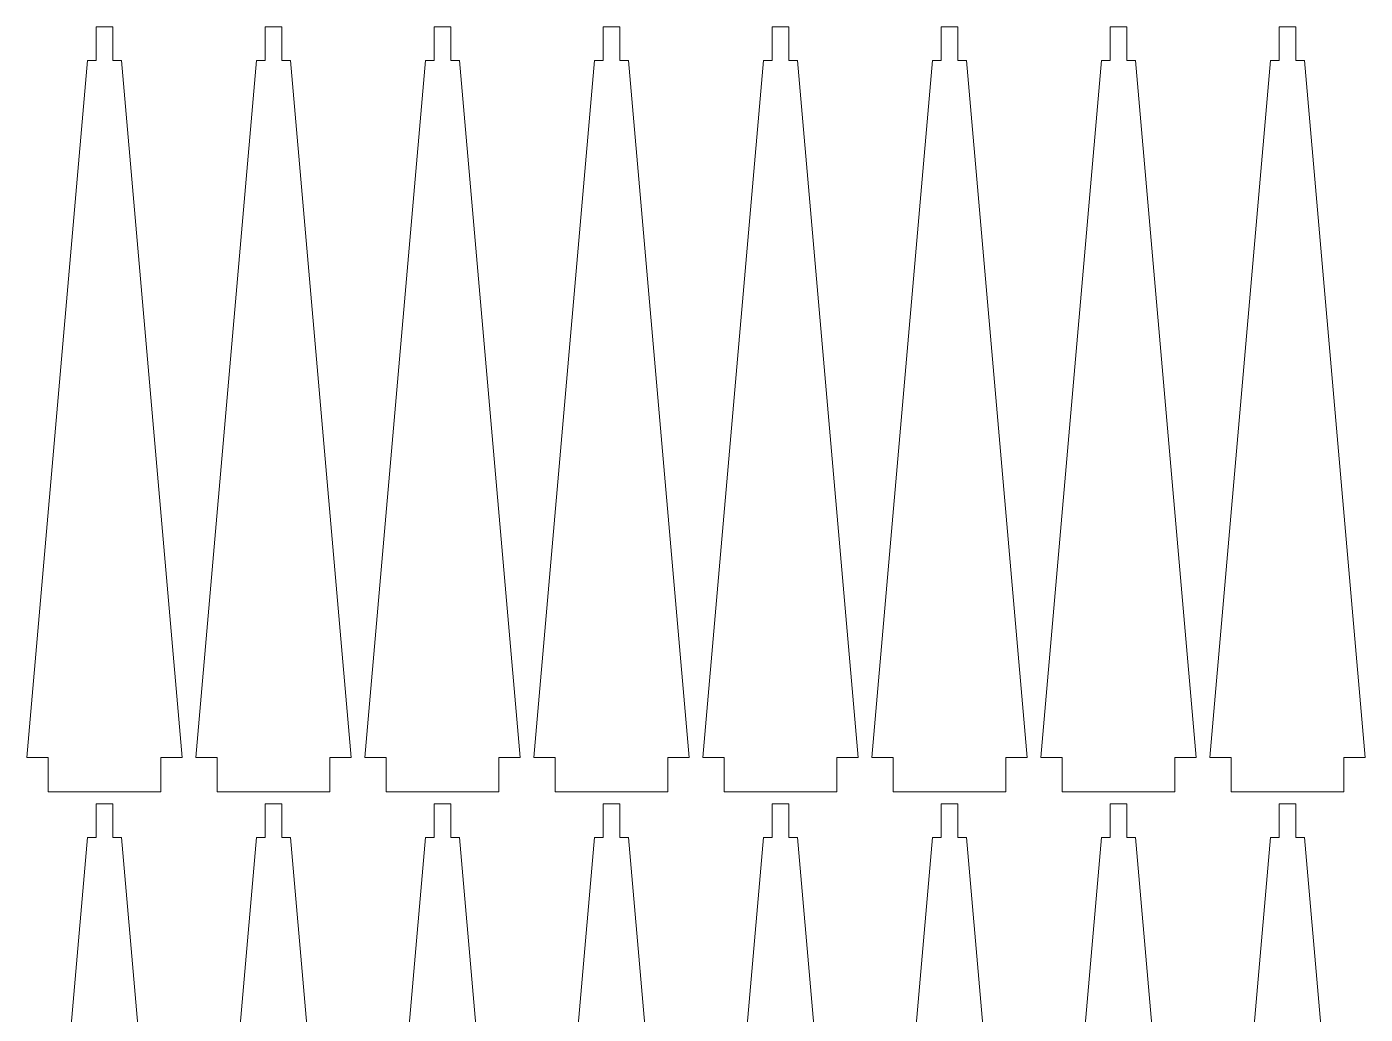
# Model space of a CAD drawing. Header units: centimetres. Extents: x -57 to 189, y -76 to 83.
# Drawn here: x -56.72 to -44.84, y 40.94 to 49.71 of the extents above; entities that cross this region are included whole.
import ezdxf

# ---------------------------------------------------------------- set-up
doc = ezdxf.new("R2010")
doc.units = ezdxf.units.CM
doc.header["$MEASUREMENT"] = 0
doc.layers.add('DEFAULT', color=7, linetype='Continuous')

msp = doc.modelspace()

# ---------------------------------------------------------------- linework, layer by layer
at = {"layer": 'DEFAULT', "color": 250, "lineweight": 9}
for points in [[(-55.87646, 49.41066), (-55.87646, 49.41066), (-55.33678, 43.22209), (-55.33678, 43.22209), (-55.33678, 43.22209), (-55.33678, 43.22209), (-55.52645, 43.22209), (-55.52645, 43.22209), (-55.52645, 43.22209), (-55.52645, 43.22209), (-55.52645, 42.91507), (-55.52645, 42.91507), (-55.52645, 42.91507), (-55.52645, 42.91507), (-56.02646, 42.91507), (-56.02646, 42.91507), (-56.02646, 42.91507), (-56.02646, 42.91507), (-56.52647, 42.91507), (-56.52647, 42.91507), (-56.52647, 42.91507), (-56.52647, 42.91507), (-56.52647, 43.22209), (-56.52647, 43.22209), (-56.52647, 43.22209), (-56.52647, 43.22209), (-56.71614, 43.22209), (-56.71614, 43.22209), (-56.71614, 43.22209), (-56.71614, 43.22209), (-56.17647, 49.41066), (-56.17647, 49.41066), (-56.17647, 49.41066), (-56.17647, 49.41066), (-56.10148, 49.41066), (-56.10148, 49.41066), (-56.10148, 49.41066), (-56.10148, 49.41066), (-56.10148, 49.71066), (-56.10148, 49.71066), (-56.10148, 49.71066), (-56.10148, 49.71066), (-55.95148, 49.71066), (-55.95148, 49.71066), (-55.95148, 49.71066), (-55.95148, 49.71066), (-55.95148, 49.41066), (-55.95148, 49.41066), (-55.95148, 49.41066), (-55.95148, 49.41066), (-55.87646, 49.41066), (-55.87646, 49.41066)], [(-54.37646, 49.41066), (-54.37646, 49.41066), (-53.83678, 43.22209), (-53.83678, 43.22209), (-53.83678, 43.22209), (-53.83678, 43.22209), (-54.02645, 43.22209), (-54.02645, 43.22209), (-54.02645, 43.22209), (-54.02645, 43.22209), (-54.02645, 42.91507), (-54.02645, 42.91507), (-54.02645, 42.91507), (-54.02645, 42.91507), (-54.52646, 42.91507), (-54.52646, 42.91507), (-54.52646, 42.91507), (-54.52646, 42.91507), (-55.02647, 42.91507), (-55.02647, 42.91507), (-55.02647, 42.91507), (-55.02647, 42.91507), (-55.02647, 43.22209), (-55.02647, 43.22209), (-55.02647, 43.22209), (-55.02647, 43.22209), (-55.21614, 43.22209), (-55.21614, 43.22209), (-55.21614, 43.22209), (-55.21614, 43.22209), (-54.67647, 49.41066), (-54.67647, 49.41066), (-54.67647, 49.41066), (-54.67647, 49.41066), (-54.60148, 49.41066), (-54.60148, 49.41066), (-54.60148, 49.41066), (-54.60148, 49.41066), (-54.60148, 49.71066), (-54.60148, 49.71066), (-54.60148, 49.71066), (-54.60148, 49.71066), (-54.45148, 49.71066), (-54.45148, 49.71066), (-54.45148, 49.71066), (-54.45148, 49.71066), (-54.45148, 49.41066), (-54.45148, 49.41066), (-54.45148, 49.41066), (-54.45148, 49.41066), (-54.37646, 49.41066), (-54.37646, 49.41066)], [(-52.87646, 49.41066), (-52.87646, 49.41066), (-52.33678, 43.22209), (-52.33678, 43.22209), (-52.33678, 43.22209), (-52.33678, 43.22209), (-52.52645, 43.22209), (-52.52645, 43.22209), (-52.52645, 43.22209), (-52.52645, 43.22209), (-52.52645, 42.91507), (-52.52645, 42.91507), (-52.52645, 42.91507), (-52.52645, 42.91507), (-53.02646, 42.91507), (-53.02646, 42.91507), (-53.02646, 42.91507), (-53.02646, 42.91507), (-53.52647, 42.91507), (-53.52647, 42.91507), (-53.52647, 42.91507), (-53.52647, 42.91507), (-53.52647, 43.22209), (-53.52647, 43.22209), (-53.52647, 43.22209), (-53.52647, 43.22209), (-53.71614, 43.22209), (-53.71614, 43.22209), (-53.71614, 43.22209), (-53.71614, 43.22209), (-53.17647, 49.41066), (-53.17647, 49.41066), (-53.17647, 49.41066), (-53.17647, 49.41066), (-53.10148, 49.41066), (-53.10148, 49.41066), (-53.10148, 49.41066), (-53.10148, 49.41066), (-53.10148, 49.71066), (-53.10148, 49.71066), (-53.10148, 49.71066), (-53.10148, 49.71066), (-52.95148, 49.71066), (-52.95148, 49.71066), (-52.95148, 49.71066), (-52.95148, 49.71066), (-52.95148, 49.41066), (-52.95148, 49.41066), (-52.95148, 49.41066), (-52.95148, 49.41066), (-52.87646, 49.41066), (-52.87646, 49.41066)], [(-51.37646, 49.41066), (-51.37646, 49.41066), (-50.83678, 43.22209), (-50.83678, 43.22209), (-50.83678, 43.22209), (-50.83678, 43.22209), (-51.02645, 43.22209), (-51.02645, 43.22209), (-51.02645, 43.22209), (-51.02645, 43.22209), (-51.02645, 42.91507), (-51.02645, 42.91507), (-51.02645, 42.91507), (-51.02645, 42.91507), (-51.52646, 42.91507), (-51.52646, 42.91507), (-51.52646, 42.91507), (-51.52646, 42.91507), (-52.02647, 42.91507), (-52.02647, 42.91507), (-52.02647, 42.91507), (-52.02647, 42.91507), (-52.02647, 43.22209), (-52.02647, 43.22209), (-52.02647, 43.22209), (-52.02647, 43.22209), (-52.21614, 43.22209), (-52.21614, 43.22209), (-52.21614, 43.22209), (-52.21614, 43.22209), (-51.67647, 49.41066), (-51.67647, 49.41066), (-51.67647, 49.41066), (-51.67647, 49.41066), (-51.60148, 49.41066), (-51.60148, 49.41066), (-51.60148, 49.41066), (-51.60148, 49.41066), (-51.60148, 49.71066), (-51.60148, 49.71066), (-51.60148, 49.71066), (-51.60148, 49.71066), (-51.45148, 49.71066), (-51.45148, 49.71066), (-51.45148, 49.71066), (-51.45148, 49.71066), (-51.45148, 49.41066), (-51.45148, 49.41066), (-51.45148, 49.41066), (-51.45148, 49.41066), (-51.37646, 49.41066), (-51.37646, 49.41066)], [(-49.87646, 49.41066), (-49.87646, 49.41066), (-49.33678, 43.22209), (-49.33678, 43.22209), (-49.33678, 43.22209), (-49.33678, 43.22209), (-49.52645, 43.22209), (-49.52645, 43.22209), (-49.52645, 43.22209), (-49.52645, 43.22209), (-49.52645, 42.91507), (-49.52645, 42.91507), (-49.52645, 42.91507), (-49.52645, 42.91507), (-50.02646, 42.91507), (-50.02646, 42.91507), (-50.02646, 42.91507), (-50.02646, 42.91507), (-50.52647, 42.91507), (-50.52647, 42.91507), (-50.52647, 42.91507), (-50.52647, 42.91507), (-50.52647, 43.22209), (-50.52647, 43.22209), (-50.52647, 43.22209), (-50.52647, 43.22209), (-50.71614, 43.22209), (-50.71614, 43.22209), (-50.71614, 43.22209), (-50.71614, 43.22209), (-50.17647, 49.41066), (-50.17647, 49.41066), (-50.17647, 49.41066), (-50.17647, 49.41066), (-50.10148, 49.41066), (-50.10148, 49.41066), (-50.10148, 49.41066), (-50.10148, 49.41066), (-50.10148, 49.71066), (-50.10148, 49.71066), (-50.10148, 49.71066), (-50.10148, 49.71066), (-49.95148, 49.71066), (-49.95148, 49.71066), (-49.95148, 49.71066), (-49.95148, 49.71066), (-49.95148, 49.41066), (-49.95148, 49.41066), (-49.95148, 49.41066), (-49.95148, 49.41066), (-49.87646, 49.41066), (-49.87646, 49.41066)], [(-48.37646, 49.41066), (-48.37646, 49.41066), (-47.83678, 43.22209), (-47.83678, 43.22209), (-47.83678, 43.22209), (-47.83678, 43.22209), (-48.02645, 43.22209), (-48.02645, 43.22209), (-48.02645, 43.22209), (-48.02645, 43.22209), (-48.02645, 42.91507), (-48.02645, 42.91507), (-48.02645, 42.91507), (-48.02645, 42.91507), (-48.52646, 42.91507), (-48.52646, 42.91507), (-48.52646, 42.91507), (-48.52646, 42.91507), (-49.02647, 42.91507), (-49.02647, 42.91507), (-49.02647, 42.91507), (-49.02647, 42.91507), (-49.02647, 43.22209), (-49.02647, 43.22209), (-49.02647, 43.22209), (-49.02647, 43.22209), (-49.21614, 43.22209), (-49.21614, 43.22209), (-49.21614, 43.22209), (-49.21614, 43.22209), (-48.67647, 49.41066), (-48.67647, 49.41066), (-48.67647, 49.41066), (-48.67647, 49.41066), (-48.60148, 49.41066), (-48.60148, 49.41066), (-48.60148, 49.41066), (-48.60148, 49.41066), (-48.60148, 49.71066), (-48.60148, 49.71066), (-48.60148, 49.71066), (-48.60148, 49.71066), (-48.45148, 49.71066), (-48.45148, 49.71066), (-48.45148, 49.71066), (-48.45148, 49.71066), (-48.45148, 49.41066), (-48.45148, 49.41066), (-48.45148, 49.41066), (-48.45148, 49.41066), (-48.37646, 49.41066), (-48.37646, 49.41066)], [(-46.87646, 49.41066), (-46.87646, 49.41066), (-46.33678, 43.22209), (-46.33678, 43.22209), (-46.33678, 43.22209), (-46.33678, 43.22209), (-46.52645, 43.22209), (-46.52645, 43.22209), (-46.52645, 43.22209), (-46.52645, 43.22209), (-46.52645, 42.91507), (-46.52645, 42.91507), (-46.52645, 42.91507), (-46.52645, 42.91507), (-47.02646, 42.91507), (-47.02646, 42.91507), (-47.02646, 42.91507), (-47.02646, 42.91507), (-47.52647, 42.91507), (-47.52647, 42.91507), (-47.52647, 42.91507), (-47.52647, 42.91507), (-47.52647, 43.22209), (-47.52647, 43.22209), (-47.52647, 43.22209), (-47.52647, 43.22209), (-47.71614, 43.22209), (-47.71614, 43.22209), (-47.71614, 43.22209), (-47.71614, 43.22209), (-47.17647, 49.41066), (-47.17647, 49.41066), (-47.17647, 49.41066), (-47.17647, 49.41066), (-47.10148, 49.41066), (-47.10148, 49.41066), (-47.10148, 49.41066), (-47.10148, 49.41066), (-47.10148, 49.71066), (-47.10148, 49.71066), (-47.10148, 49.71066), (-47.10148, 49.71066), (-46.95148, 49.71066), (-46.95148, 49.71066), (-46.95148, 49.71066), (-46.95148, 49.71066), (-46.95148, 49.41066), (-46.95148, 49.41066), (-46.95148, 49.41066), (-46.95148, 49.41066), (-46.87646, 49.41066), (-46.87646, 49.41066)], [(-45.37646, 49.41066), (-45.37646, 49.41066), (-44.83678, 43.22209), (-44.83678, 43.22209), (-44.83678, 43.22209), (-44.83678, 43.22209), (-45.02645, 43.22209), (-45.02645, 43.22209), (-45.02645, 43.22209), (-45.02645, 43.22209), (-45.02645, 42.91507), (-45.02645, 42.91507), (-45.02645, 42.91507), (-45.02645, 42.91507), (-45.52646, 42.91507), (-45.52646, 42.91507), (-45.52646, 42.91507), (-45.52646, 42.91507), (-46.02647, 42.91507), (-46.02647, 42.91507), (-46.02647, 42.91507), (-46.02647, 42.91507), (-46.02647, 43.22209), (-46.02647, 43.22209), (-46.02647, 43.22209), (-46.02647, 43.22209), (-46.21614, 43.22209), (-46.21614, 43.22209), (-46.21614, 43.22209), (-46.21614, 43.22209), (-45.67647, 49.41066), (-45.67647, 49.41066), (-45.67647, 49.41066), (-45.67647, 49.41066), (-45.60148, 49.41066), (-45.60148, 49.41066), (-45.60148, 49.41066), (-45.60148, 49.41066), (-45.60148, 49.71066), (-45.60148, 49.71066), (-45.60148, 49.71066), (-45.60148, 49.71066), (-45.45148, 49.71066), (-45.45148, 49.71066), (-45.45148, 49.71066), (-45.45148, 49.71066), (-45.45148, 49.41066), (-45.45148, 49.41066), (-45.45148, 49.41066), (-45.45148, 49.41066), (-45.37646, 49.41066), (-45.37646, 49.41066)], [(-55.87646, 42.51066), (-55.87646, 42.51066), (-55.33678, 36.32209), (-55.33678, 36.32209), (-55.33678, 36.32209), (-55.33678, 36.32209), (-55.52645, 36.32209), (-55.52645, 36.32209), (-55.52645, 36.32209), (-55.52645, 36.32209), (-55.52645, 36.01507), (-55.52645, 36.01507), (-55.52645, 36.01507), (-55.52645, 36.01507), (-56.02646, 36.01507), (-56.02646, 36.01507), (-56.02646, 36.01507), (-56.02646, 36.01507), (-56.52647, 36.01507), (-56.52647, 36.01507), (-56.52647, 36.01507), (-56.52647, 36.01507), (-56.52647, 36.32209), (-56.52647, 36.32209), (-56.52647, 36.32209), (-56.52647, 36.32209), (-56.71614, 36.32209), (-56.71614, 36.32209), (-56.71614, 36.32209), (-56.71614, 36.32209), (-56.17647, 42.51066), (-56.17647, 42.51066), (-56.17647, 42.51066), (-56.17647, 42.51066), (-56.10148, 42.51066), (-56.10148, 42.51066), (-56.10148, 42.51066), (-56.10148, 42.51066), (-56.10148, 42.81066), (-56.10148, 42.81066), (-56.10148, 42.81066), (-56.10148, 42.81066), (-55.95148, 42.81066), (-55.95148, 42.81066), (-55.95148, 42.81066), (-55.95148, 42.81066), (-55.95148, 42.51066), (-55.95148, 42.51066), (-55.95148, 42.51066), (-55.95148, 42.51066), (-55.87646, 42.51066), (-55.87646, 42.51066)], [(-54.37646, 42.51066), (-54.37646, 42.51066), (-53.83678, 36.32209), (-53.83678, 36.32209), (-53.83678, 36.32209), (-53.83678, 36.32209), (-54.02645, 36.32209), (-54.02645, 36.32209), (-54.02645, 36.32209), (-54.02645, 36.32209), (-54.02645, 36.01507), (-54.02645, 36.01507), (-54.02645, 36.01507), (-54.02645, 36.01507), (-54.52646, 36.01507), (-54.52646, 36.01507), (-54.52646, 36.01507), (-54.52646, 36.01507), (-55.02647, 36.01507), (-55.02647, 36.01507), (-55.02647, 36.01507), (-55.02647, 36.01507), (-55.02647, 36.32209), (-55.02647, 36.32209), (-55.02647, 36.32209), (-55.02647, 36.32209), (-55.21614, 36.32209), (-55.21614, 36.32209), (-55.21614, 36.32209), (-55.21614, 36.32209), (-54.67647, 42.51066), (-54.67647, 42.51066), (-54.67647, 42.51066), (-54.67647, 42.51066), (-54.60148, 42.51066), (-54.60148, 42.51066), (-54.60148, 42.51066), (-54.60148, 42.51066), (-54.60148, 42.81066), (-54.60148, 42.81066), (-54.60148, 42.81066), (-54.60148, 42.81066), (-54.45148, 42.81066), (-54.45148, 42.81066), (-54.45148, 42.81066), (-54.45148, 42.81066), (-54.45148, 42.51066), (-54.45148, 42.51066), (-54.45148, 42.51066), (-54.45148, 42.51066), (-54.37646, 42.51066), (-54.37646, 42.51066)], [(-52.87646, 42.51066), (-52.87646, 42.51066), (-52.33678, 36.32209), (-52.33678, 36.32209), (-52.33678, 36.32209), (-52.33678, 36.32209), (-52.52645, 36.32209), (-52.52645, 36.32209), (-52.52645, 36.32209), (-52.52645, 36.32209), (-52.52645, 36.01507), (-52.52645, 36.01507), (-52.52645, 36.01507), (-52.52645, 36.01507), (-53.02646, 36.01507), (-53.02646, 36.01507), (-53.02646, 36.01507), (-53.02646, 36.01507), (-53.52647, 36.01507), (-53.52647, 36.01507), (-53.52647, 36.01507), (-53.52647, 36.01507), (-53.52647, 36.32209), (-53.52647, 36.32209), (-53.52647, 36.32209), (-53.52647, 36.32209), (-53.71614, 36.32209), (-53.71614, 36.32209), (-53.71614, 36.32209), (-53.71614, 36.32209), (-53.17647, 42.51066), (-53.17647, 42.51066), (-53.17647, 42.51066), (-53.17647, 42.51066), (-53.10148, 42.51066), (-53.10148, 42.51066), (-53.10148, 42.51066), (-53.10148, 42.51066), (-53.10148, 42.81066), (-53.10148, 42.81066), (-53.10148, 42.81066), (-53.10148, 42.81066), (-52.95148, 42.81066), (-52.95148, 42.81066), (-52.95148, 42.81066), (-52.95148, 42.81066), (-52.95148, 42.51066), (-52.95148, 42.51066), (-52.95148, 42.51066), (-52.95148, 42.51066), (-52.87646, 42.51066), (-52.87646, 42.51066)], [(-51.37646, 42.51066), (-51.37646, 42.51066), (-50.83678, 36.32209), (-50.83678, 36.32209), (-50.83678, 36.32209), (-50.83678, 36.32209), (-51.02645, 36.32209), (-51.02645, 36.32209), (-51.02645, 36.32209), (-51.02645, 36.32209), (-51.02645, 36.01507), (-51.02645, 36.01507), (-51.02645, 36.01507), (-51.02645, 36.01507), (-51.52646, 36.01507), (-51.52646, 36.01507), (-51.52646, 36.01507), (-51.52646, 36.01507), (-52.02647, 36.01507), (-52.02647, 36.01507), (-52.02647, 36.01507), (-52.02647, 36.01507), (-52.02647, 36.32209), (-52.02647, 36.32209), (-52.02647, 36.32209), (-52.02647, 36.32209), (-52.21614, 36.32209), (-52.21614, 36.32209), (-52.21614, 36.32209), (-52.21614, 36.32209), (-51.67647, 42.51066), (-51.67647, 42.51066), (-51.67647, 42.51066), (-51.67647, 42.51066), (-51.60148, 42.51066), (-51.60148, 42.51066), (-51.60148, 42.51066), (-51.60148, 42.51066), (-51.60148, 42.81066), (-51.60148, 42.81066), (-51.60148, 42.81066), (-51.60148, 42.81066), (-51.45148, 42.81066), (-51.45148, 42.81066), (-51.45148, 42.81066), (-51.45148, 42.81066), (-51.45148, 42.51066), (-51.45148, 42.51066), (-51.45148, 42.51066), (-51.45148, 42.51066), (-51.37646, 42.51066), (-51.37646, 42.51066)], [(-49.87646, 42.51066), (-49.87646, 42.51066), (-49.33678, 36.32209), (-49.33678, 36.32209), (-49.33678, 36.32209), (-49.33678, 36.32209), (-49.52645, 36.32209), (-49.52645, 36.32209), (-49.52645, 36.32209), (-49.52645, 36.32209), (-49.52645, 36.01507), (-49.52645, 36.01507), (-49.52645, 36.01507), (-49.52645, 36.01507), (-50.02646, 36.01507), (-50.02646, 36.01507), (-50.02646, 36.01507), (-50.02646, 36.01507), (-50.52647, 36.01507), (-50.52647, 36.01507), (-50.52647, 36.01507), (-50.52647, 36.01507), (-50.52647, 36.32209), (-50.52647, 36.32209), (-50.52647, 36.32209), (-50.52647, 36.32209), (-50.71614, 36.32209), (-50.71614, 36.32209), (-50.71614, 36.32209), (-50.71614, 36.32209), (-50.17647, 42.51066), (-50.17647, 42.51066), (-50.17647, 42.51066), (-50.17647, 42.51066), (-50.10148, 42.51066), (-50.10148, 42.51066), (-50.10148, 42.51066), (-50.10148, 42.51066), (-50.10148, 42.81066), (-50.10148, 42.81066), (-50.10148, 42.81066), (-50.10148, 42.81066), (-49.95148, 42.81066), (-49.95148, 42.81066), (-49.95148, 42.81066), (-49.95148, 42.81066), (-49.95148, 42.51066), (-49.95148, 42.51066), (-49.95148, 42.51066), (-49.95148, 42.51066), (-49.87646, 42.51066), (-49.87646, 42.51066)], [(-48.37646, 42.51066), (-48.37646, 42.51066), (-47.83678, 36.32209), (-47.83678, 36.32209), (-47.83678, 36.32209), (-47.83678, 36.32209), (-48.02645, 36.32209), (-48.02645, 36.32209), (-48.02645, 36.32209), (-48.02645, 36.32209), (-48.02645, 36.01507), (-48.02645, 36.01507), (-48.02645, 36.01507), (-48.02645, 36.01507), (-48.52646, 36.01507), (-48.52646, 36.01507), (-48.52646, 36.01507), (-48.52646, 36.01507), (-49.02647, 36.01507), (-49.02647, 36.01507), (-49.02647, 36.01507), (-49.02647, 36.01507), (-49.02647, 36.32209), (-49.02647, 36.32209), (-49.02647, 36.32209), (-49.02647, 36.32209), (-49.21614, 36.32209), (-49.21614, 36.32209), (-49.21614, 36.32209), (-49.21614, 36.32209), (-48.67647, 42.51066), (-48.67647, 42.51066), (-48.67647, 42.51066), (-48.67647, 42.51066), (-48.60148, 42.51066), (-48.60148, 42.51066), (-48.60148, 42.51066), (-48.60148, 42.51066), (-48.60148, 42.81066), (-48.60148, 42.81066), (-48.60148, 42.81066), (-48.60148, 42.81066), (-48.45148, 42.81066), (-48.45148, 42.81066), (-48.45148, 42.81066), (-48.45148, 42.81066), (-48.45148, 42.51066), (-48.45148, 42.51066), (-48.45148, 42.51066), (-48.45148, 42.51066), (-48.37646, 42.51066), (-48.37646, 42.51066)], [(-46.87646, 42.51066), (-46.87646, 42.51066), (-46.33678, 36.32209), (-46.33678, 36.32209), (-46.33678, 36.32209), (-46.33678, 36.32209), (-46.52645, 36.32209), (-46.52645, 36.32209), (-46.52645, 36.32209), (-46.52645, 36.32209), (-46.52645, 36.01507), (-46.52645, 36.01507), (-46.52645, 36.01507), (-46.52645, 36.01507), (-47.02646, 36.01507), (-47.02646, 36.01507), (-47.02646, 36.01507), (-47.02646, 36.01507), (-47.52647, 36.01507), (-47.52647, 36.01507), (-47.52647, 36.01507), (-47.52647, 36.01507), (-47.52647, 36.32209), (-47.52647, 36.32209), (-47.52647, 36.32209), (-47.52647, 36.32209), (-47.71614, 36.32209), (-47.71614, 36.32209), (-47.71614, 36.32209), (-47.71614, 36.32209), (-47.17647, 42.51066), (-47.17647, 42.51066), (-47.17647, 42.51066), (-47.17647, 42.51066), (-47.10148, 42.51066), (-47.10148, 42.51066), (-47.10148, 42.51066), (-47.10148, 42.51066), (-47.10148, 42.81066), (-47.10148, 42.81066), (-47.10148, 42.81066), (-47.10148, 42.81066), (-46.95148, 42.81066), (-46.95148, 42.81066), (-46.95148, 42.81066), (-46.95148, 42.81066), (-46.95148, 42.51066), (-46.95148, 42.51066), (-46.95148, 42.51066), (-46.95148, 42.51066), (-46.87646, 42.51066), (-46.87646, 42.51066)], [(-45.37646, 42.51066), (-45.37646, 42.51066), (-44.83678, 36.32209), (-44.83678, 36.32209), (-44.83678, 36.32209), (-44.83678, 36.32209), (-45.02645, 36.32209), (-45.02645, 36.32209), (-45.02645, 36.32209), (-45.02645, 36.32209), (-45.02645, 36.01507), (-45.02645, 36.01507), (-45.02645, 36.01507), (-45.02645, 36.01507), (-45.52646, 36.01507), (-45.52646, 36.01507), (-45.52646, 36.01507), (-45.52646, 36.01507), (-46.02647, 36.01507), (-46.02647, 36.01507), (-46.02647, 36.01507), (-46.02647, 36.01507), (-46.02647, 36.32209), (-46.02647, 36.32209), (-46.02647, 36.32209), (-46.02647, 36.32209), (-46.21614, 36.32209), (-46.21614, 36.32209), (-46.21614, 36.32209), (-46.21614, 36.32209), (-45.67647, 42.51066), (-45.67647, 42.51066), (-45.67647, 42.51066), (-45.67647, 42.51066), (-45.60148, 42.51066), (-45.60148, 42.51066), (-45.60148, 42.51066), (-45.60148, 42.51066), (-45.60148, 42.81066), (-45.60148, 42.81066), (-45.60148, 42.81066), (-45.60148, 42.81066), (-45.45148, 42.81066), (-45.45148, 42.81066), (-45.45148, 42.81066), (-45.45148, 42.81066), (-45.45148, 42.51066), (-45.45148, 42.51066), (-45.45148, 42.51066), (-45.45148, 42.51066), (-45.37646, 42.51066), (-45.37646, 42.51066)]]:
    msp.add_open_spline(points, degree=3, knots=[0, 0, 0, 0, 0.07142857, 0.07142857, 0.07142857, 0.07142857, 0.14285714, 0.14285714, 0.14285714, 0.14285714, 0.21428571, 0.21428571, 0.21428571, 0.21428571, 0.28571429, 0.28571429, 0.28571429, 0.28571429, 0.35714286, 0.35714286, 0.35714286, 0.35714286, 0.42857143, 0.42857143, 0.42857143, 0.42857143, 0.5, 0.5, 0.5, 0.5, 0.57142857, 0.57142857, 0.57142857, 0.57142857, 0.64285714, 0.64285714, 0.64285714, 0.64285714, 0.71428571, 0.71428571, 0.71428571, 0.71428571, 0.78571429, 0.78571429, 0.78571429, 0.78571429, 0.85714286, 0.85714286, 0.85714286, 0.85714286, 1, 1, 1, 1], dxfattribs=at)

doc.saveas('drawing.dxf')
